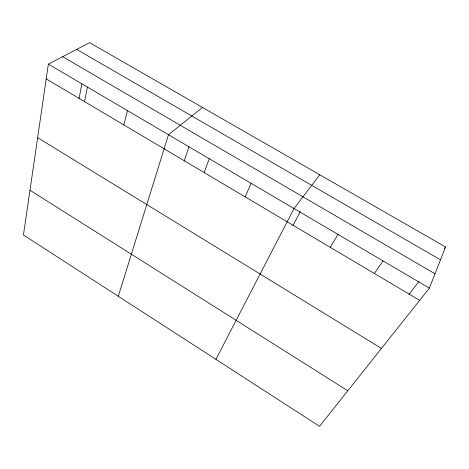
<?xml version="1.0" encoding="UTF-8"?>
<svg xmlns="http://www.w3.org/2000/svg" width="469" height="469" viewBox="0 0 469 469"><rect width="100%" height="100%" fill="white"/><g stroke="black" fill="none" stroke-linecap="round" stroke-linejoin="round"><path stroke-width="0.7" d="M48.366 64.101L23.45 234.981L319.524 426.321L429.37 288.136L445.55 246.964L89.626 42.679L48.366 64.101L429.37 288.136M78.991 98.93L81.829 83.933M84.572 101.644L87.433 87.076M123.863 124.947L127.468 110.614M118.294 296.279L168.494 134.738L202.485 107.454M184.153 161.072L189.113 146.557M204.15 172.557L209.309 158.739M245.146 196.869L251.138 183.332M215.916 359.365L294.016 208.547L319.782 174.779M292.838 225.724L300.348 211.513M330.223 247.321L337.985 234.4M374.373 273.503L383.091 260.922M408.892 294.544L419.052 281.353M444.225 248.681L445.55 246.964M76.664 49.409L440.497 259.826M62.653 56.685L435.003 273.802M46.208 78.892L419.655 300.353M37.637 137.663L381.455 348.414M29.975 190.25L347.787 390.765"/></g></svg>
